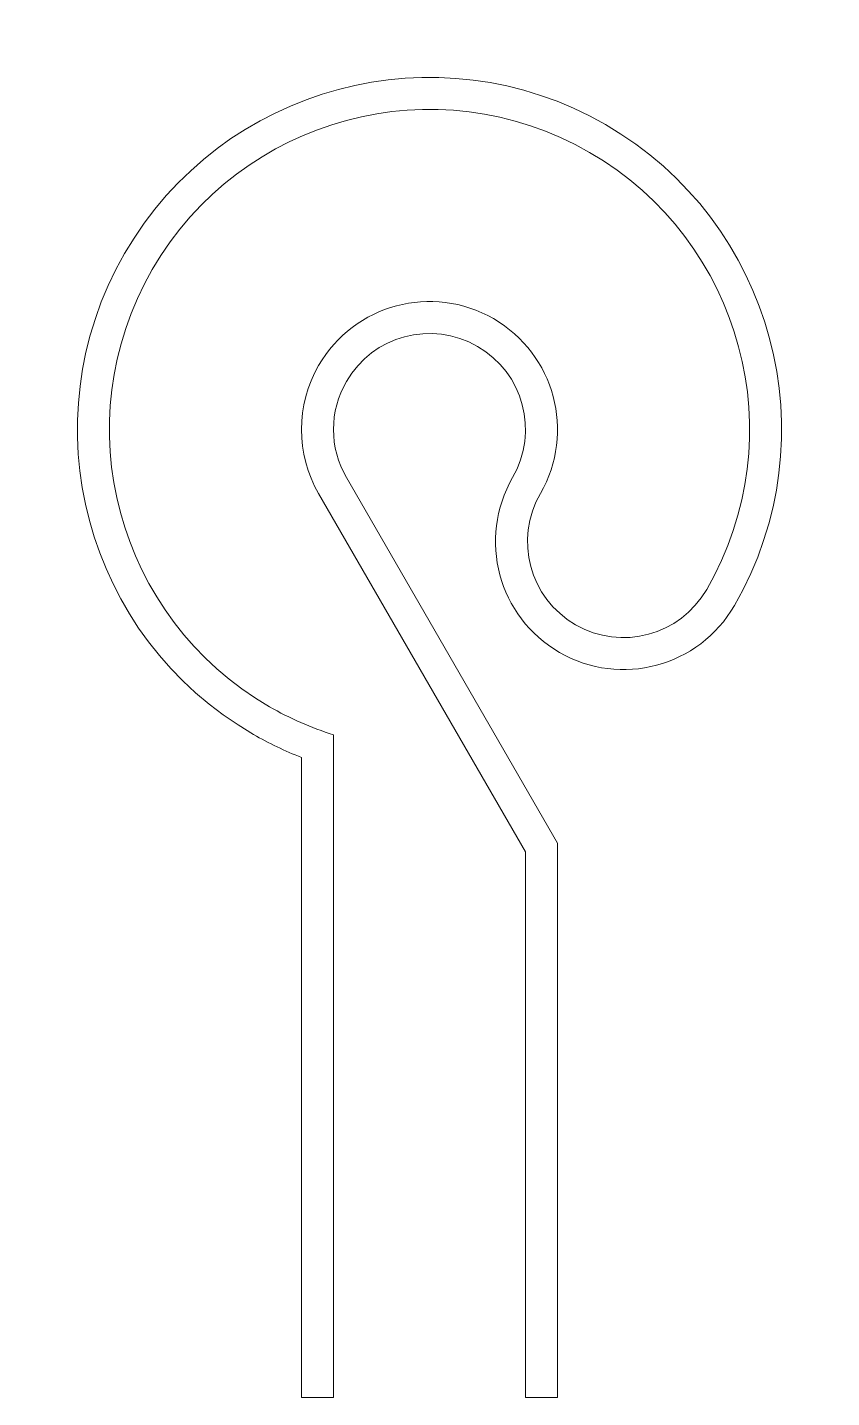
# Model space of a CAD drawing. Header units: inches. Extents: x 7.7 to 45.3, y 232.9 to 297.1.
import ezdxf

# ---------------------------------------------------------------- set-up
doc = ezdxf.new("R2010")
doc.units = ezdxf.units.IN
doc.header["$MEASUREMENT"] = 0

# ---------------------------------------------------------------- blocks, each defined once
blk = doc.blocks.new('block 2')
at = {"lineweight": 0}
blk.add_open_spline([(39.493, 270.797), (43.635, 277.971), (41.177, 287.145), (34.003, 291.287), (26.828, 295.43), (17.654, 292.972), (13.512, 285.797), (9.37, 278.623), (11.828, 269.449), (19.003, 265.307), (19.951, 264.759), (20.957, 264.317), (22.003, 263.988)], degree=3, knots=[0, 0, 0, 0, 1, 1, 1, 2, 2, 2, 3, 3, 3, 4, 4, 4, 4], dxfattribs=at)
blk = doc.blocks.new('block 3')
at = {"lineweight": 0}
blk.add_open_spline([(40.792, 270.047), (45.348, 277.939), (42.644, 288.03), (34.753, 292.587), (26.861, 297.143), (16.77, 294.439), (12.213, 286.547), (7.657, 278.655), (10.361, 268.564), (18.253, 264.008), (18.974, 263.591), (19.726, 263.23), (20.503, 262.927)], degree=3, knots=[0, 0, 0, 0, 1, 1, 1, 2, 2, 2, 3, 3, 3, 4, 4, 4, 4], dxfattribs=at)
blk = doc.blocks.new('block 4')
at = {"lineweight": 0}
blk.add_open_spline([(31.699, 275.297), (33.356, 278.167), (32.372, 281.836), (29.503, 283.493), (26.633, 285.15), (22.963, 284.167), (21.306, 281.297), (20.235, 279.441), (20.235, 277.154), (21.306, 275.297)], degree=3, knots=[0, 0, 0, 0, 1, 1, 1, 2, 2, 2, 3, 3, 3, 3], dxfattribs=at)
blk = doc.blocks.new('block 5')
at = {"lineweight": 0}
blk.add_open_spline([(30.4, 276.047), (31.642, 278.199), (30.905, 280.952), (28.753, 282.194), (26.6, 283.437), (23.848, 282.7), (22.606, 280.547), (21.802, 279.155), (21.802, 277.439), (22.606, 276.047)], degree=3, knots=[0, 0, 0, 0, 1, 1, 1, 2, 2, 2, 3, 3, 3, 3], dxfattribs=at)
blk = doc.blocks.new('block 6')
at = {"lineweight": 0}
blk.add_open_spline([(31.699, 275.297), (30.456, 273.145), (31.193, 270.393), (33.346, 269.15), (35.498, 267.907), (38.25, 268.645), (39.493, 270.797)], degree=3, knots=[0, 0, 0, 0, 1, 1, 1, 2, 2, 2, 2], dxfattribs=at)
blk = doc.blocks.new('block 7')
at = {"lineweight": 0}
blk.add_open_spline([(30.4, 276.047), (28.743, 273.177), (29.726, 269.508), (32.596, 267.851), (35.466, 266.194), (39.135, 267.177), (40.792, 270.047)], degree=3, knots=[0, 0, 0, 0, 1, 1, 1, 2, 2, 2, 2], dxfattribs=at)
blk = doc.blocks.new('block 8')
at = {"lineweight": 0}
blk.add_lwpolyline([(22.606, 276.047), (32.503, 258.905)], dxfattribs=at)
blk = doc.blocks.new('block 9')
at = {"lineweight": 0}
blk.add_lwpolyline([(20.503, 262.927), (20.503, 232.927)], dxfattribs=at)
blk = doc.blocks.new('block 10')
at = {"lineweight": 0}
blk.add_lwpolyline([(21.306, 275.297), (31.003, 258.503)], dxfattribs=at)
blk = doc.blocks.new('block 11')
at = {"lineweight": 0}
blk.add_lwpolyline([(22.003, 263.988), (22.003, 232.927)], dxfattribs=at)
blk = doc.blocks.new('block 12')
at = {"lineweight": 0}
blk.add_lwpolyline([(22.003, 232.927), (20.503, 232.927)], dxfattribs=at)
blk = doc.blocks.new('block 13')
at = {"lineweight": 0}
blk.add_lwpolyline([(31.003, 258.503), (31.003, 232.927)], dxfattribs=at)
blk = doc.blocks.new('block 14')
at = {"lineweight": 0}
blk.add_lwpolyline([(31.003, 232.927), (32.503, 232.927)], dxfattribs=at)
blk = doc.blocks.new('block 15')
at = {"lineweight": 0}
blk.add_lwpolyline([(32.503, 232.927), (32.503, 258.905)], dxfattribs=at)

msp = doc.modelspace()

# ---------------------------------------------------------------- block references
for name in ['block 3', 'block 2', 'block 4', 'block 5', 'block 8', 'block 7', 'block 10', 'block 6', 'block 11', 'block 9', 'block 15', 'block 13', 'block 12', 'block 14']:
    msp.add_blockref(name, (0, 0))

doc.saveas('drawing.dxf')
